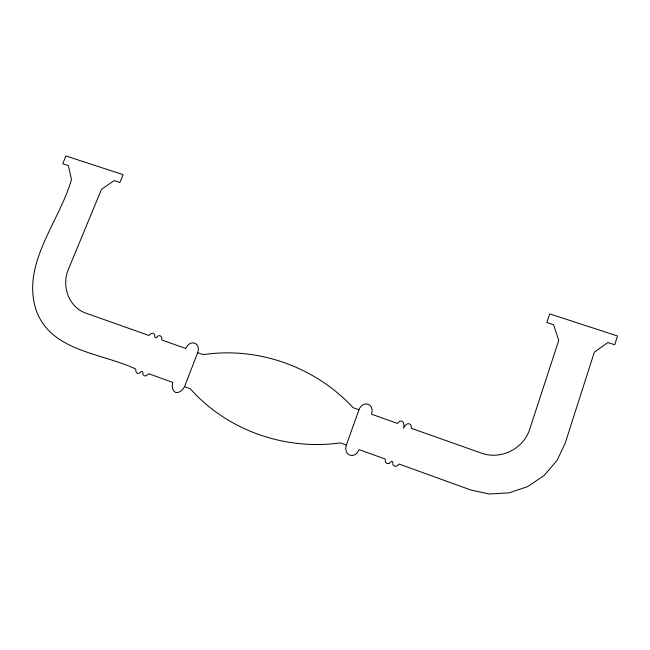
<?xml version="1.0" encoding="UTF-8"?>
<svg xmlns="http://www.w3.org/2000/svg" width="650" height="650" viewBox="0 0 650 650"><rect width="100%" height="100%" fill="white"/><g stroke="black" fill="none" stroke-linecap="round" stroke-linejoin="round"><path stroke-width="0.97" d="M346.385 445.063C343.127 455.552 354.892 459.875 359.036 449.629L385.158 459.022L385.426 462.077L387.01 463.604L389.188 463.434L391.527 461.321L392.681 461.736L392.957 464.799L394.55 466.334L396.727 466.164L399.076 464.043L471.112 490.084L489.239 494L508.999 492.895L527.759 486.549L544.196 475.426L557.123 460.314L565.102 443.446L594.327 352.17L607.864 342.526L614.713 344.776L617.5 335.993L549.697 313.869L546.845 322.514L553.556 324.716L558.74 340.413L529.921 428.602C523.924 448.776 500.598 460.493 480.894 452.936L411.442 428.358L410.922 425.198L409.338 423.694L407.168 423.865L404.991 425.677L403.593 428.285L403.991 425.319L403.414 422.541L401.83 421.046L399.669 421.216L397.532 423.434L371.556 414.213C374.798 403.764 363.001 399.604 358.946 409.752L346.385 445.063L340.356 442.894C285.407 450.669 227.167 430.511 190.255 388.741L184.559 386.677C182.699 389.732 179.538 393.388 175.541 392.429C171.901 390.634 171.982 385.824 172.656 382.387L148.655 373.701L146.372 375.708L144.332 375.887L142.919 374.465C143.471 371.004 141.334 370.386 139.466 373.214L137.426 373.392L136.021 371.971L135.696 369.021C101.888 352.909 52.049 351.853 36.514 311.309C20.386 264.477 59.418 222.211 71.484 179.465L68.364 165.596L62.701 163.735L65.967 156L123.118 174.655L119.901 182.496L114.132 180.602L101.465 189.369L68.713 268.645C61.051 285.326 68.396 307.466 86.507 313.381L148.947 335.473L151.247 333.442L153.27 333.255L154.676 334.652L155.001 337.618L156.016 337.976L158.112 335.871L160.144 335.684L161.558 337.082L161.882 340.048L185.819 348.489C189.808 338.902 201.151 342.477 197.681 352.69L184.559 386.677M197.681 352.69L203.255 354.664C258.017 346.369 315.575 366.99 353.056 407.672L358.946 409.752"/></g></svg>
